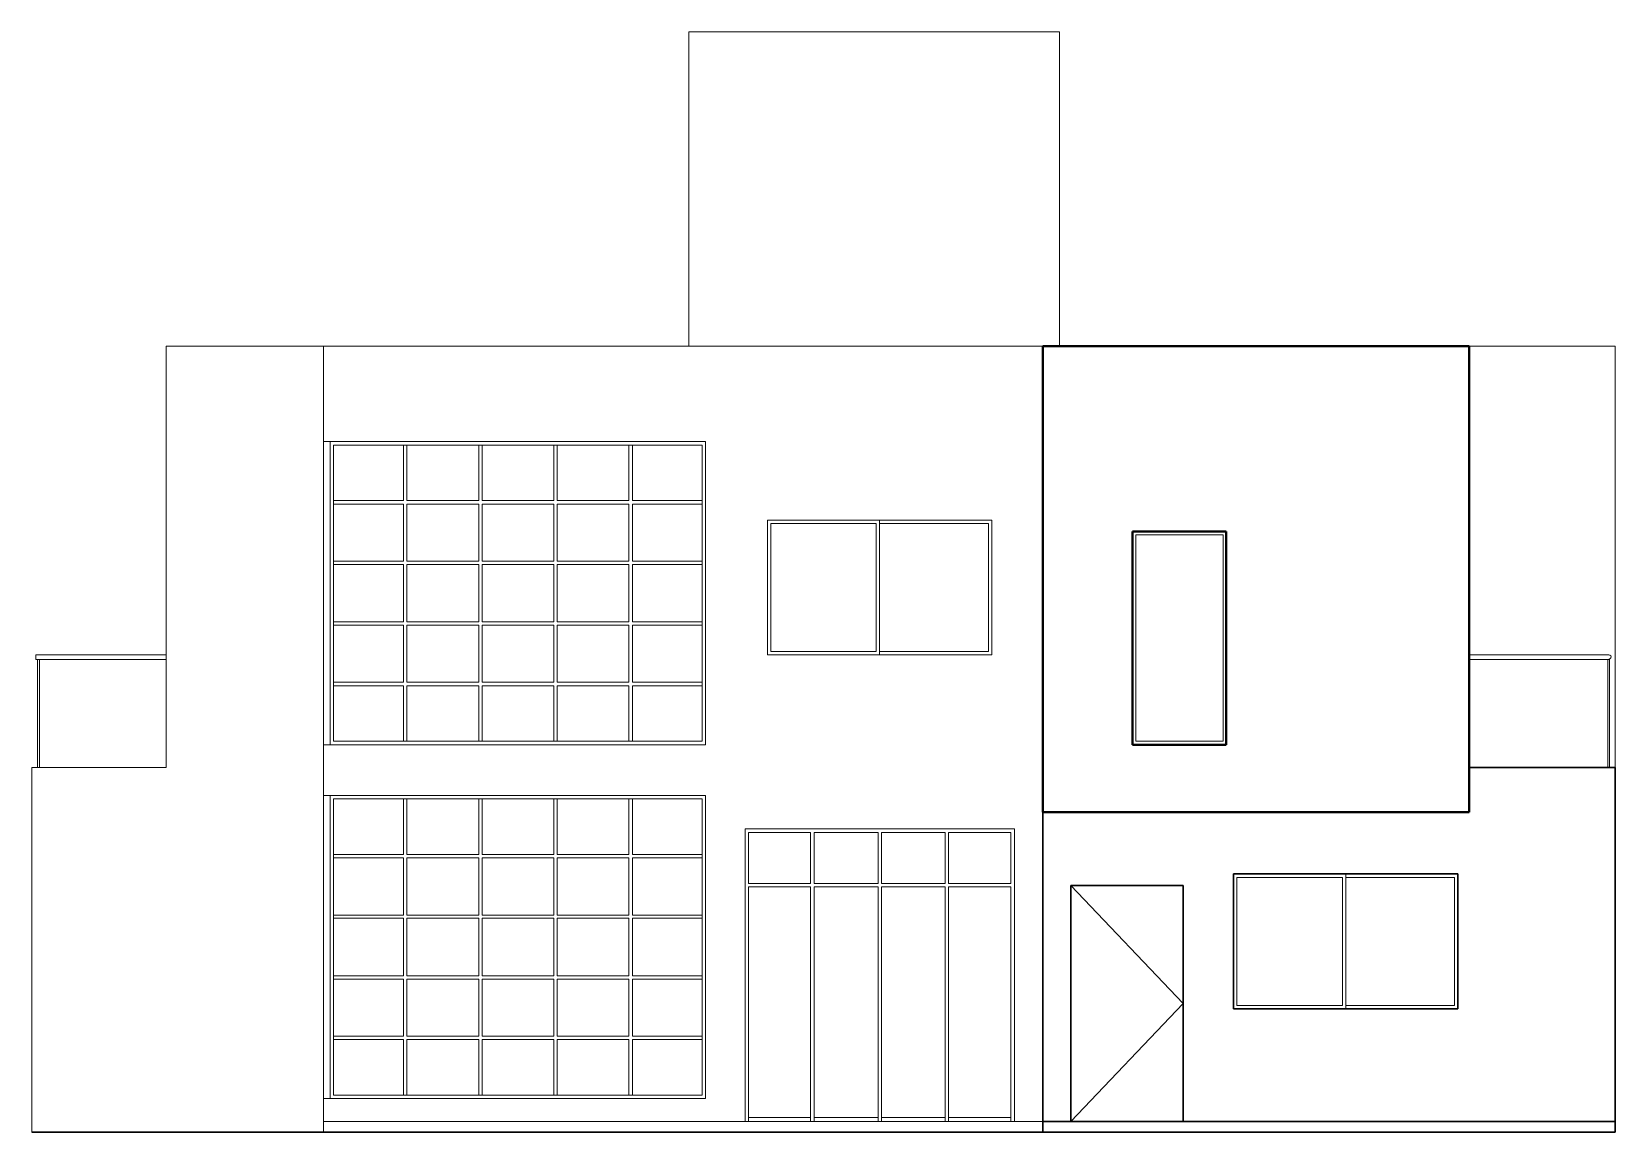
# Model space of a CAD drawing. Header units: metres. Extents: x 6 to 145, y 4 to 18.
# Drawn here: x 72.97 to 87.07, y 6.43 to 16.23 of the extents above; entities that cross this region are included whole.
import ezdxf

# ---------------------------------------------------------------- set-up
doc = ezdxf.new("R2010")
doc.units = ezdxf.units.M
doc.layers.add('01', color=7, linetype='Continuous')
doc.layers.add('05-esquadria vista', color=5, linetype='Continuous')

msp = doc.modelspace()

# ---------------------------------------------------------------- linework, layer by layer
at = {"layer": '01', "lineweight": 9}
for p, q in [((82.118, 16.229), (78.82, 16.229)), ((78.82, 16.229), (78.82, 13.431)), ((82.118, 13.431), (82.118, 16.229)), ((74.168, 9.68), (74.168, 13.431)), ((74.168, 13.431), (75.569, 13.431)), ((87.067, 13.431), (85.767, 13.431)), ((87.067, 9.68), (87.067, 13.431)), ((74.168, 10.683), (73.008, 10.683)), ((73.008, 10.683), (73.008, 10.641)), ((73.008, 10.641), (74.168, 10.641)), ((73.021, 10.641), (73.021, 9.68)), ((73.038, 10.641), (73.038, 9.68)), ((72.97, 6.433), (72.97, 9.68)), ((72.97, 9.68), (74.168, 9.68))]:
    msp.add_line(p, q, dxfattribs=at)
at = {"layer": '01', "lineweight": 20}
for p, q in [((75.569, 12.58), (75.569, 13.431)), ((75.569, 13.431), (81.97, 13.431)), ((87.008, 10.683), (85.767, 10.683)), ((87.008, 10.641), (85.767, 10.641)), ((86.999, 10.641), (86.999, 9.68)), ((87.016, 10.645), (87.016, 9.68)), ((75.569, 6.433), (75.569, 6.733)), ((81.97, 6.53), (75.569, 6.53))]:
    msp.add_line(p, q, dxfattribs=at)
at = {"layer": '01', "lineweight": 40}
for p, q in [((81.97, 13.431), (81.97, 9.282)), ((85.767, 13.431), (81.97, 13.431)), ((85.767, 9.282), (85.767, 13.431)), ((81.97, 9.282), (85.767, 9.282))]:
    msp.add_line(p, q, dxfattribs=at)
at = {"layer": '01', "lineweight": 30}
for p, q in [((87.067, 9.68), (85.767, 9.68)), ((87.067, 6.433), (87.067, 9.68)), ((81.97, 6.433), (81.97, 9.282)), ((82.22, 6.53), (82.22, 8.63)), ((82.22, 8.63), (83.219, 8.63)), ((83.219, 8.63), (83.219, 6.53)), ((81.97, 6.53), (87.067, 6.53)), ((87.067, 6.433), (72.97, 6.433))]:
    msp.add_line(p, q, dxfattribs=at)
at = {"layer": '01', "ltscale": 1000}
for p, q in [((83.219, 7.58), (82.22, 8.63)), ((82.22, 6.53), (83.219, 7.58))]:
    msp.add_line(p, q, dxfattribs=at)
at = {"layer": '01', "lineweight": 20}
msp.add_arc((87.01, 10.664), 0.0191, 269.9988, 90.0012, dxfattribs=at)
at = {"layer": '05-esquadria vista', "color": 0, "lineweight": 9}
for p, q in [((75.569, 9.883), (75.569, 12.58)), ((75.569, 6.733), (75.569, 9.43))]:
    msp.add_line(p, q, dxfattribs=at)
at = {"layer": '05-esquadria vista', "color": 0, "lineweight": 20}
for p, q in [((78.969, 12.58), (75.569, 12.58)), ((75.628, 9.883), (75.628, 12.58)), ((78.969, 9.883), (78.969, 12.58)), ((79.519, 10.683), (79.519, 11.881)), ((79.519, 11.881), (81.517, 11.881)), ((81.517, 11.881), (81.517, 10.683)), ((81.517, 10.683), (79.519, 10.683)), ((75.569, 9.43), (75.569, 9.883)), ((75.569, 9.883), (78.969, 9.883)), ((78.969, 9.43), (75.569, 9.43)), ((75.628, 6.733), (75.628, 9.43)), ((78.969, 6.733), (78.969, 9.43)), ((81.72, 9.134), (79.32, 9.134)), ((79.32, 9.134), (79.32, 6.53)), ((81.72, 6.53), (81.72, 9.134)), ((75.569, 6.733), (78.969, 6.733))]:
    msp.add_line(p, q, dxfattribs=at)
at = {"layer": '05-esquadria vista', "color": 0, "lineweight": 18}
for p, q in [((75.658, 12.55), (78.939, 12.55)), ((75.658, 9.913), (75.658, 12.55)), ((76.28, 12.55), (76.28, 12.055)), ((76.31, 12.55), (76.31, 12.055)), ((76.949, 12.055), (76.949, 12.55)), ((76.979, 12.55), (76.979, 12.055)), ((77.618, 12.055), (77.618, 12.55)), ((77.648, 12.55), (77.648, 12.055)), ((78.287, 12.055), (78.287, 12.55)), ((78.317, 12.55), (78.317, 12.055)), ((78.939, 12.55), (78.939, 9.913)), ((76.28, 12.055), (75.658, 12.055)), ((75.658, 12.025), (76.28, 12.025)), ((76.28, 12.025), (76.28, 11.517)), ((76.31, 12.055), (76.949, 12.055)), ((76.31, 12.025), (76.31, 11.517)), ((76.949, 12.025), (76.31, 12.025)), ((76.949, 11.517), (76.949, 12.025)), ((76.979, 12.055), (77.618, 12.055)), ((76.979, 12.025), (76.979, 11.517)), ((77.618, 12.025), (76.979, 12.025)), ((77.618, 11.517), (77.618, 12.025)), ((77.648, 12.055), (78.287, 12.055)), ((77.648, 12.025), (77.648, 11.517)), ((78.287, 12.025), (77.648, 12.025)), ((78.287, 11.517), (78.287, 12.025)), ((78.317, 12.055), (78.939, 12.055)), ((78.317, 11.517), (78.317, 12.025)), ((78.317, 12.025), (78.939, 12.025)), ((79.549, 10.713), (79.549, 11.852)), ((79.549, 11.852), (80.488, 11.852)), ((80.488, 11.852), (80.488, 10.713)), ((80.518, 11.881), (80.518, 10.683)), ((80.518, 11.852), (81.487, 11.852)), ((81.487, 11.852), (81.487, 10.713)), ((82.8, 9.913), (82.8, 11.75)), ((82.8, 11.75), (83.575, 11.75)), ((83.575, 11.75), (83.575, 9.913)), ((76.28, 11.517), (75.658, 11.517)), ((75.658, 11.487), (76.28, 11.487)), ((76.28, 11.487), (76.28, 10.975)), ((76.31, 11.517), (76.949, 11.517)), ((76.31, 11.487), (76.31, 10.975)), ((76.949, 11.487), (76.31, 11.487)), ((76.949, 10.975), (76.949, 11.487)), ((76.979, 11.517), (77.618, 11.517)), ((76.979, 11.487), (76.979, 10.975)), ((77.618, 11.487), (76.979, 11.487)), ((77.618, 10.975), (77.618, 11.487)), ((77.648, 11.517), (78.287, 11.517)), ((77.648, 10.975), (77.648, 11.487)), ((77.648, 11.487), (78.287, 11.487)), ((78.287, 11.487), (78.287, 10.975)), ((78.939, 11.517), (78.317, 11.517)), ((78.317, 10.975), (78.317, 11.487)), ((78.317, 11.487), (78.939, 11.487)), ((76.28, 10.975), (75.658, 10.975)), ((75.658, 10.946), (76.28, 10.946)), ((76.28, 10.946), (76.28, 10.438)), ((76.31, 10.975), (76.949, 10.975)), ((76.31, 10.946), (76.31, 10.438)), ((76.949, 10.946), (76.31, 10.946)), ((76.949, 10.438), (76.949, 10.946)), ((76.979, 10.975), (77.618, 10.975)), ((76.979, 10.438), (76.979, 10.946)), ((76.979, 10.946), (77.618, 10.946)), ((77.618, 10.946), (77.618, 10.438)), ((78.287, 10.975), (77.648, 10.975)), ((77.648, 10.438), (77.648, 10.946)), ((77.648, 10.946), (78.287, 10.946)), ((78.287, 10.946), (78.287, 10.438)), ((78.939, 10.975), (78.317, 10.975)), ((78.317, 10.438), (78.317, 10.946)), ((78.317, 10.946), (78.939, 10.946)), ((80.488, 10.713), (79.549, 10.713)), ((81.487, 10.713), (80.518, 10.713)), ((76.28, 10.438), (75.658, 10.438)), ((76.31, 10.438), (76.949, 10.438)), ((77.618, 10.438), (76.979, 10.438)), ((78.287, 10.438), (77.648, 10.438)), ((78.939, 10.438), (78.317, 10.438)), ((75.658, 10.408), (76.28, 10.408)), ((76.28, 10.408), (76.28, 9.913)), ((76.949, 10.408), (76.31, 10.408)), ((76.31, 10.408), (76.31, 9.913)), ((76.949, 9.913), (76.949, 10.408)), ((77.618, 10.408), (76.979, 10.408)), ((76.979, 10.408), (76.979, 9.913)), ((77.618, 9.913), (77.618, 10.408)), ((78.287, 10.408), (77.648, 10.408)), ((77.648, 10.408), (77.648, 9.913)), ((78.287, 9.913), (78.287, 10.408)), ((78.939, 10.408), (78.317, 10.408)), ((78.317, 10.408), (78.317, 9.913)), ((78.939, 9.913), (75.658, 9.913)), ((83.575, 9.913), (82.8, 9.913)), ((75.658, 9.4), (78.939, 9.4)), ((75.658, 6.763), (75.658, 9.4)), ((76.28, 9.4), (76.28, 8.905)), ((76.31, 9.4), (76.31, 8.905)), ((76.949, 8.905), (76.949, 9.4)), ((76.979, 9.4), (76.979, 8.905)), ((77.618, 8.905), (77.618, 9.4)), ((77.648, 9.4), (77.648, 8.905)), ((78.287, 8.905), (78.287, 9.4)), ((78.317, 9.4), (78.317, 8.905)), ((78.939, 9.4), (78.939, 6.763)), ((79.35, 8.647), (79.35, 9.1)), ((79.35, 9.1), (79.904, 9.1)), ((79.904, 9.1), (79.904, 8.647)), ((79.934, 8.647), (79.934, 9.1)), ((79.934, 9.1), (80.505, 9.1)), ((80.505, 9.1), (80.505, 8.647)), ((80.535, 8.647), (80.535, 9.1)), ((80.535, 9.1), (81.102, 9.1)), ((81.102, 9.1), (81.102, 8.647)), ((81.132, 8.647), (81.132, 9.1)), ((81.132, 9.1), (81.686, 9.1)), ((81.686, 9.1), (81.686, 8.647)), ((76.28, 8.905), (75.658, 8.905)), ((76.31, 8.905), (76.949, 8.905)), ((76.979, 8.905), (77.618, 8.905)), ((77.648, 8.905), (78.287, 8.905)), ((78.317, 8.905), (78.939, 8.905)), ((75.658, 8.875), (76.28, 8.875)), ((76.28, 8.875), (76.28, 8.367)), ((76.31, 8.875), (76.31, 8.367)), ((76.949, 8.875), (76.31, 8.875)), ((76.949, 8.367), (76.949, 8.875)), ((76.979, 8.875), (76.979, 8.367)), ((77.618, 8.875), (76.979, 8.875)), ((77.618, 8.367), (77.618, 8.875)), ((77.648, 8.875), (77.648, 8.367)), ((78.287, 8.875), (77.648, 8.875)), ((78.287, 8.367), (78.287, 8.875)), ((78.317, 8.367), (78.317, 8.875)), ((78.317, 8.875), (78.939, 8.875)), ((79.904, 8.647), (79.35, 8.647)), ((79.904, 8.617), (79.35, 8.617)), ((79.35, 8.617), (79.35, 6.53)), ((79.904, 6.53), (79.904, 8.617)), ((80.505, 8.647), (79.934, 8.647)), ((80.505, 8.617), (79.934, 8.617)), ((79.934, 8.617), (79.934, 6.53)), ((80.505, 6.53), (80.505, 8.617)), ((81.102, 8.647), (80.535, 8.647)), ((81.102, 8.617), (80.535, 8.617)), ((80.535, 8.617), (80.535, 6.53)), ((81.102, 6.53), (81.102, 8.617)), ((81.686, 8.647), (81.132, 8.647)), ((81.686, 8.617), (81.132, 8.617)), ((81.132, 8.617), (81.132, 6.53)), ((81.686, 6.53), (81.686, 8.617)), ((83.697, 7.563), (83.697, 8.702)), ((83.697, 8.702), (84.637, 8.702)), ((84.637, 8.702), (84.637, 7.563)), ((84.667, 8.732), (84.667, 7.533)), ((84.667, 8.702), (85.636, 8.702)), ((85.636, 8.702), (85.636, 7.563)), ((76.28, 8.367), (75.658, 8.367)), ((75.658, 8.338), (76.28, 8.338)), ((76.28, 8.338), (76.28, 7.826)), ((76.31, 8.367), (76.949, 8.367)), ((76.31, 8.338), (76.31, 7.826)), ((76.949, 8.338), (76.31, 8.338)), ((76.949, 7.826), (76.949, 8.338)), ((76.979, 8.367), (77.618, 8.367)), ((76.979, 8.338), (76.979, 7.826)), ((77.618, 8.338), (76.979, 8.338)), ((77.618, 7.826), (77.618, 8.338)), ((77.648, 8.367), (78.287, 8.367)), ((77.648, 7.826), (77.648, 8.338)), ((77.648, 8.338), (78.287, 8.338)), ((78.287, 8.338), (78.287, 7.826)), ((78.939, 8.367), (78.317, 8.367)), ((78.317, 7.826), (78.317, 8.338)), ((78.317, 8.338), (78.939, 8.338)), ((76.28, 7.826), (75.658, 7.826)), ((75.658, 7.796), (76.28, 7.796)), ((76.28, 7.796), (76.28, 7.288)), ((76.31, 7.826), (76.949, 7.826)), ((76.31, 7.796), (76.31, 7.288)), ((76.949, 7.796), (76.31, 7.796)), ((76.949, 7.288), (76.949, 7.796)), ((76.979, 7.826), (77.618, 7.826)), ((76.979, 7.288), (76.979, 7.796)), ((76.979, 7.796), (77.618, 7.796)), ((77.618, 7.796), (77.618, 7.288)), ((78.287, 7.826), (77.648, 7.826)), ((77.648, 7.288), (77.648, 7.796)), ((77.648, 7.796), (78.287, 7.796)), ((78.287, 7.796), (78.287, 7.288)), ((78.939, 7.826), (78.317, 7.826)), ((78.317, 7.288), (78.317, 7.796)), ((78.317, 7.796), (78.939, 7.796)), ((84.637, 7.563), (83.697, 7.563)), ((85.636, 7.563), (84.667, 7.563)), ((76.28, 7.288), (75.658, 7.288)), ((75.658, 7.258), (76.28, 7.258)), ((76.28, 7.258), (76.28, 6.763)), ((76.31, 7.288), (76.949, 7.288)), ((76.949, 7.258), (76.31, 7.258)), ((76.31, 7.258), (76.31, 6.763)), ((76.949, 6.763), (76.949, 7.258)), ((77.618, 7.288), (76.979, 7.288)), ((77.618, 7.258), (76.979, 7.258)), ((76.979, 7.258), (76.979, 6.763)), ((77.618, 6.763), (77.618, 7.258)), ((78.287, 7.288), (77.648, 7.288)), ((78.287, 7.258), (77.648, 7.258)), ((77.648, 7.258), (77.648, 6.763)), ((78.287, 6.763), (78.287, 7.258)), ((78.939, 7.288), (78.317, 7.288)), ((78.939, 7.258), (78.317, 7.258)), ((78.317, 7.258), (78.317, 6.763)), ((78.939, 6.763), (75.658, 6.763)), ((79.904, 6.564), (79.35, 6.564)), ((80.505, 6.564), (79.934, 6.564)), ((81.102, 6.564), (80.535, 6.564)), ((81.686, 6.564), (81.132, 6.564))]:
    msp.add_line(p, q, dxfattribs=at)
at = {"layer": '05-esquadria vista', "color": 0, "lineweight": 40}
for p, q in [((82.77, 9.883), (82.77, 11.78)), ((82.77, 11.78), (83.604, 11.78)), ((83.604, 11.78), (83.604, 9.883)), ((83.604, 9.883), (82.77, 9.883))]:
    msp.add_line(p, q, dxfattribs=at)
at = {"layer": '05-esquadria vista', "color": 0, "lineweight": 30}
for p, q in [((83.668, 7.533), (83.668, 8.732)), ((83.668, 8.732), (85.666, 8.732)), ((85.666, 8.732), (85.666, 7.533)), ((85.666, 7.533), (83.668, 7.533))]:
    msp.add_line(p, q, dxfattribs=at)

doc.saveas('drawing.dxf')
